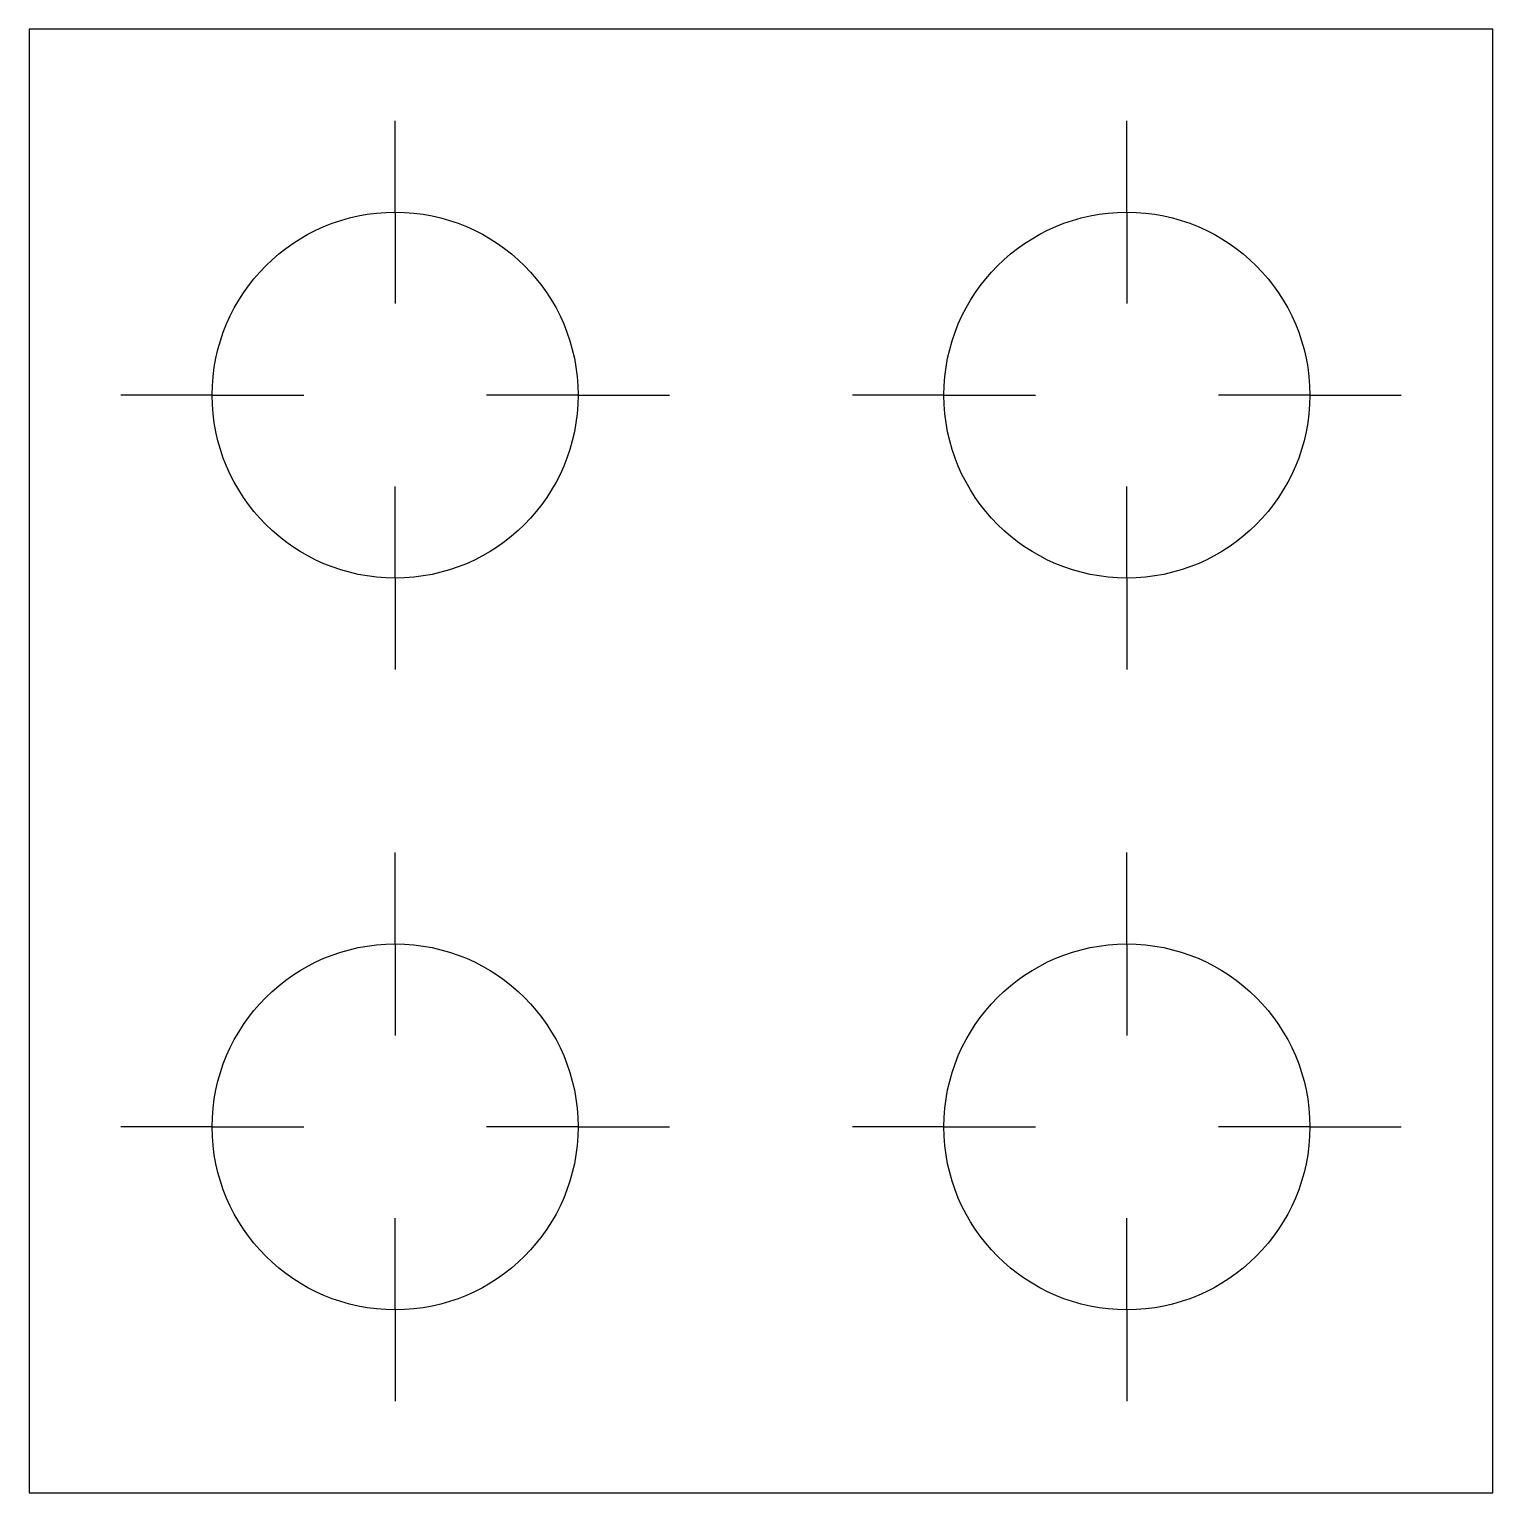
# Model space of a CAD drawing. Header units: metres. Extents: x 148.9 to 208.9, y 283.2 to 343.2.
import ezdxf

# ---------------------------------------------------------------- set-up
doc = ezdxf.new("R2010")
doc.units = ezdxf.units.M

msp = doc.modelspace()

# ---------------------------------------------------------------- linework, layer by layer
for p, q in [((163.93, 335.727), (163.93, 339.477)), ((193.93, 335.727), (193.93, 339.477)), ((163.93, 335.727), (163.93, 331.977)), ((193.93, 335.727), (193.93, 331.977)), ((156.43, 328.227), (152.68, 328.227)), ((156.43, 328.227), (160.18, 328.227)), ((171.43, 328.227), (167.68, 328.227)), ((171.43, 328.227), (175.18, 328.227)), ((186.43, 328.227), (182.68, 328.227)), ((186.43, 328.227), (190.18, 328.227)), ((201.43, 328.227), (197.68, 328.227)), ((201.43, 328.227), (205.18, 328.227)), ((163.93, 320.727), (163.93, 324.477)), ((193.93, 320.727), (193.93, 324.477)), ((163.93, 320.727), (163.93, 316.977)), ((193.93, 320.727), (193.93, 316.977)), ((163.93, 305.727), (163.93, 309.477)), ((193.93, 305.727), (193.93, 309.477)), ((163.93, 305.727), (163.93, 301.977)), ((193.93, 305.727), (193.93, 301.977)), ((156.43, 298.227), (152.68, 298.227)), ((156.43, 298.227), (160.18, 298.227)), ((171.43, 298.227), (167.68, 298.227)), ((171.43, 298.227), (175.18, 298.227)), ((186.43, 298.227), (182.68, 298.227)), ((186.43, 298.227), (190.18, 298.227)), ((201.43, 298.227), (197.68, 298.227)), ((201.43, 298.227), (205.18, 298.227)), ((163.93, 290.727), (163.93, 294.477)), ((193.93, 290.727), (193.93, 294.477)), ((163.93, 290.727), (163.93, 286.977)), ((193.93, 290.727), (193.93, 286.977))]:
    msp.add_line(p, q)
msp.add_lwpolyline([(148.93, 283.227), (208.93, 283.227), (208.93, 343.227), (148.93, 343.227)], close=True)
for centre in [(163.93, 328.227), (193.93, 328.227), (163.93, 298.227), (193.93, 298.227)]:
    msp.add_circle(centre, 7.5)

doc.saveas('drawing.dxf')
